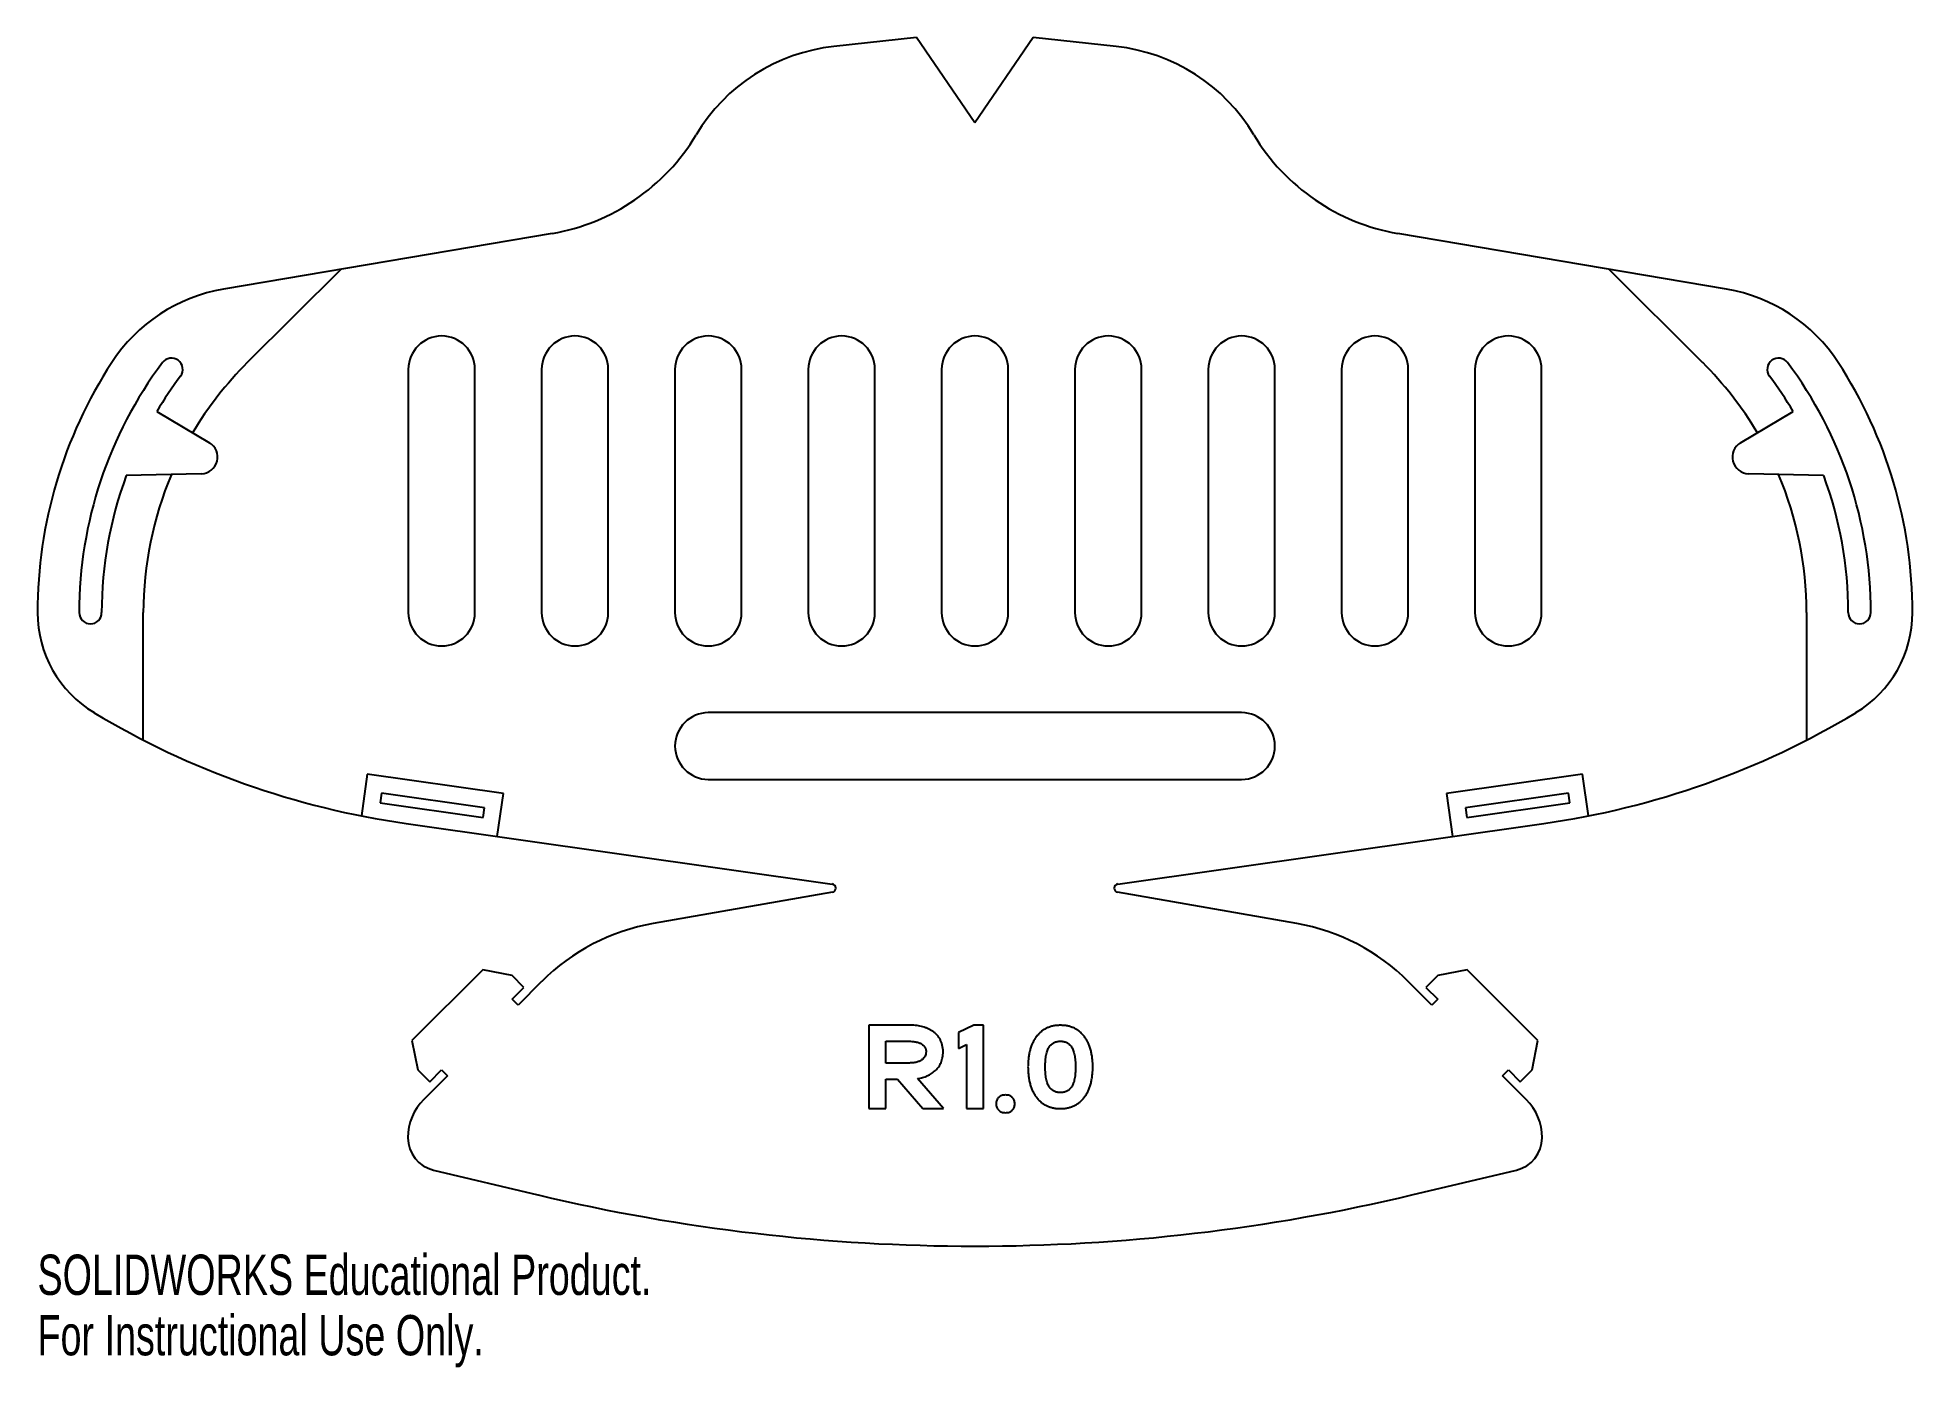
# Model space of a CAD drawing. Header units: millimetres. Extents: x -112 to 113, y -160 to 0.
import ezdxf

# ---------------------------------------------------------------- set-up
doc = ezdxf.new("R2010")
doc.units = ezdxf.units.MM
doc.styles.add('SLDTEXTSTYLE0', font='TXT', dxfattribs={"width": 0.7})

msp = doc.modelspace()

# ---------------------------------------------------------------- linework, layer by layer
at = {"color": 7, "linetype": 'Continuous', "lineweight": 25}
for p, q in [((-7, 0), (-16.94, -1.08)), ((0, -10.24), (-7, 0)), ((7, 0), (0, -10.24)), ((16.94, -1.08), (7, 0)), ((-50.74, -23.5), (-90.18, -30.19)), ((90.18, -30.19), (50.74, -23.5)), ((-87.32, -39), (-76.05, -27.79)), ((76.05, -27.79), (87.32, -39)), ((-68, -39.81), (-68, -69)), ((-60, -69), (-60, -39.81)), ((-52, -39.81), (-52, -69)), ((-44, -69), (-44, -39.81)), ((-36, -39.81), (-36, -69)), ((-28, -69), (-28, -39.81)), ((-20, -39.81), (-20, -69)), ((-12, -69), (-12, -39.81)), ((-4, -39.81), (-4, -69)), ((4, -69), (4, -39.81)), ((12, -39.81), (12, -69)), ((20, -69), (20, -39.81)), ((28, -39.81), (28, -69)), ((36, -69), (36, -39.81)), ((44, -39.81), (44, -69)), ((52, -69), (52, -39.81)), ((60, -39.81), (60, -69)), ((68, -69), (68, -39.81)), ((-98.18, -44.87), (-91.87, -48.61)), ((91.87, -48.61), (98.18, -44.87)), ((-92.85, -52.33), (-101.84, -52.54)), ((101.84, -52.54), (92.85, -52.33)), ((-99.8, -84.29), (-99.8, -69)), ((99.8, -69), (99.8, -84.29)), ((32, -81), (-32, -81)), ((-72.92, -88.38), (-73.63, -93.38)), ((-56.58, -90.7), (-72.92, -88.38)), ((-32, -89), (32, -89)), ((72.92, -88.38), (56.58, -90.7)), ((73.63, -93.38), (72.92, -88.38)), ((-71.22, -90.64), (-71.39, -91.83)), ((-71.39, -91.83), (-59.01, -93.59)), ((-58.85, -92.4), (-71.22, -90.64)), ((-57.32, -95.85), (-56.58, -90.7)), ((56.58, -90.7), (57.32, -95.85)), ((71.22, -90.64), (58.85, -92.4)), ((59.01, -93.59), (71.39, -91.83)), ((71.39, -91.83), (71.22, -90.64)), ((-68.27, -94.29), (-17.13, -101.56)), ((-59.01, -93.59), (-58.85, -92.4)), ((17.13, -101.56), (68.27, -94.29)), ((58.85, -92.4), (59.01, -93.59)), ((-17.11, -102.54), (-38.63, -106.3)), ((38.63, -106.3), (17.11, -102.54)), ((-59.07, -111.84), (-67.56, -120.33)), ((-55.54, -112.55), (-59.07, -111.84)), ((59.07, -111.84), (55.54, -112.55)), ((67.56, -120.33), (59.07, -111.84)), ((-54.12, -113.96), (-55.54, -112.55)), ((-55.54, -115.38), (-54.12, -113.96)), ((-52, -113.25), (-54.83, -116.08)), ((54.83, -116.08), (52, -113.25)), ((55.54, -112.55), (54.12, -113.96)), ((54.12, -113.96), (55.54, -115.38)), ((-54.83, -116.08), (-55.54, -115.38)), ((55.54, -115.38), (54.83, -116.08)), ((-12.75, -118.5), (-12.75, -128.5)), ((-7.7, -118.5), (-12.75, -118.5)), ((-0.14, -118.5), (-1.99, -119.36)), ((1.04, -118.5), (-0.14, -118.5)), ((1.04, -128.5), (1.04, -118.5)), ((10.25, -118.5), (10.25, -118.5)), ((-67.56, -120.33), (-66.85, -123.86)), ((-10.68, -120.42), (-8.02, -120.42)), ((-10.68, -123.04), (-10.68, -120.42)), ((-1.99, -119.36), (-1.99, -121.28)), ((-1.99, -121.28), (-1.02, -120.83)), ((-1.02, -120.83), (-1.02, -128.5)), ((66.85, -123.86), (67.56, -120.33)), ((-8.02, -123.04), (-10.68, -123.04)), ((-8.02, -123.04), (-8.02, -123.04)), ((-66.85, -123.86), (-65.43, -125.28)), ((-63.31, -124.57), (-66.14, -127.4)), ((-65.43, -125.28), (-64.02, -123.86)), ((-64.02, -123.86), (-63.31, -124.57)), ((-10.68, -124.96), (-9.3, -124.96)), ((-10.68, -128.5), (-10.68, -124.96)), ((-9.3, -124.96), (-6.24, -128.5)), ((-3.79, -128.5), (-6.9, -124.91)), ((63.31, -124.57), (64.02, -123.86)), ((66.14, -127.4), (63.31, -124.57)), ((64.02, -123.86), (65.43, -125.28)), ((65.43, -125.28), (66.85, -123.86)), ((4.78, -127.93), (4.78, -127.93)), ((10.25, -126.58), (10.25, -126.58)), ((-12.75, -128.5), (-10.68, -128.5)), ((-6.24, -128.5), (-3.79, -128.5)), ((-1.02, -128.5), (1.04, -128.5)), ((-64.97, -135.89), (-52.44, -138.86)), ((52.44, -138.86), (64.97, -135.89))]:
    msp.add_line(p, q, dxfattribs=at)
for centre, radius, start, end in [((-14.57, -22.95), 22, 96.1816, 149.1565), ((14.57, -22.95), 22, 30.8435, 83.8184), ((-54.93, 1.15), 25, 279.6292, 329.1565), ((54.93, 1.15), 25, 210.8435, 260.3708), ((-86.83, -49.91), 20, 99.6292, 146.9443), ((86.83, -49.91), 20, 33.0557, 80.3708), ((-64, -39.81), 4, 0, 180), ((-48, -39.81), 4, 0, 180), ((-32, -39.81), 4, 0, 180), ((-16, -39.81), 4, 0, 180), ((0, -39.81), 4, 0, 180), ((16, -39.81), 4, 0, 180), ((32, -39.81), 4, 0, 180), ((48, -39.81), 4, 0, 180), ((64, -39.81), 4, 0, 180), ((-57.5, -69), 55, 146.9443, 180), ((-57.5, -69), 50, 143.1301, 180), ((-96.42, -39.81), 1.35, 323.1301, 143.1301), ((-57.5, -69), 42.3, 134.8285, 149.3281), ((57.5, -69), 42.3, 30.6719, 45.1715), ((96.42, -39.81), 1.35, 36.8699, 216.8699), ((57.5, -69), 50, 0, 36.8699), ((57.5, -69), 55, 0, 33.0557), ((-57.5, -69), 47.3, 143.1301, 149.3281), ((57.5, -69), 47.3, 30.6719, 36.8699), ((-92.89, -50.33), 2, 271.3303, 59.3281), ((92.89, -50.33), 2, 120.6719, 268.6697), ((-57.5, -69), 47.3, 159.6383, 180), ((-57.5, -69), 42.3, 156.9176, 180), ((57.5, -69), 42.3, 0, 23.0824), ((57.5, -69), 47.3, 0, 20.3617), ((-98.5, -69), 14, 180, 238.9973), ((-106.15, -69), 1.35, 180, 0), ((-64, -69), 4, 180, 0), ((-48, -69), 4, 180, 0), ((-32, -69), 4, 180, 0), ((-16, -69), 4, 180, 0), ((0, -69), 4, 180, 0), ((16, -69), 4, 180, 0), ((32, -69), 4, 180, 0), ((48, -69), 4, 180, 0), ((64, -69), 4, 180, 0), ((106.15, -69), 1.35, 180, 0), ((98.5, -69), 14, 301.0027, 0), ((-54.2, 4.71), 100, 238.9973, 261.9157), ((-32, -85), 4, 90, 270), ((32, -85), 4, 270, 90), ((54.2, 4.71), 100, 278.0843, 301.0027), ((-17.2, -102.05), 0.5, 279.9157, 81.9157), ((17.2, -102.05), 0.5, 98.0843, 260.0843), ((-34.32, -130.93), 25, 99.9157, 135.0024), ((34.32, -130.93), 25, 44.9976, 80.0843), ((-61.55, -131.99), 6.5, 135.0024, 180), ((61.55, -131.99), 6.5, 0, 44.9976), ((-64.05, -131.99), 4, 180, 256.6443), ((64.05, -131.99), 4, 283.3557, 0), ((0, 82), 227, 256.6443, 283.3557)]:
    msp.add_arc(centre, radius, start, end, dxfattribs=at)
for points, knots in [([(-3.83, -121.68), (-3.83, -121.54), (-3.85, -121.28), (-3.91, -120.91), (-4.02, -120.56), (-4.15, -120.24), (-4.32, -119.95), (-4.52, -119.69), (-4.76, -119.45), (-5.03, -119.25), (-5.32, -119.07), (-5.62, -118.92), (-5.94, -118.79), (-6.27, -118.68), (-6.61, -118.6), (-6.96, -118.54), (-7.33, -118.5), (-7.57, -118.5), (-7.7, -118.5)], [0, 0, 0, 0, 0.071197, 0.138249, 0.202006, 0.263059, 0.322451, 0.380616, 0.439739, 0.499695, 0.560483, 0.621222, 0.681742, 0.743009, 0.805132, 0.868362, 0.933499, 1, 1, 1, 1]), ([(10.25, -118.5), (10.11, -118.51), (9.82, -118.52), (9.41, -118.57), (9.02, -118.68), (8.65, -118.82), (8.31, -119), (7.99, -119.22), (7.7, -119.49), (7.42, -119.79), (7.17, -120.12), (6.96, -120.5), (6.78, -120.91), (6.63, -121.36), (6.51, -121.84), (6.43, -122.36), (6.37, -122.92), (6.36, -123.3), (6.36, -123.5)], [0, 0, 0, 0, 0.060635, 0.11876, 0.174649, 0.229074, 0.283269, 0.337372, 0.392452, 0.449087, 0.507514, 0.567819, 0.630399, 0.696147, 0.765591, 0.839235, 0.917351, 1, 1, 1, 1]), ([(14.14, -123.5), (14.13, -123.3), (14.12, -122.92), (14.07, -122.36), (13.98, -121.84), (13.87, -121.36), (13.72, -120.91), (13.54, -120.5), (13.32, -120.12), (13.08, -119.79), (12.8, -119.49), (12.51, -119.22), (12.19, -119), (11.84, -118.82), (11.48, -118.68), (11.09, -118.57), (10.68, -118.52), (10.39, -118.51), (10.25, -118.5)], [0, 0, 0, 0, 0.0826494, 0.1608089, 0.2344114, 0.3038664, 0.369624, 0.4322138, 0.4925284, 0.5509642, 0.6076075, 0.6626967, 0.7168079, 0.7707268, 0.8254605, 0.8813585, 0.9394921, 1, 1, 1, 1]), ([(-8.02, -120.42), (-7.92, -120.42), (-7.74, -120.43), (-7.47, -120.45), (-7.23, -120.47), (-7.01, -120.52), (-6.8, -120.57), (-6.63, -120.63), (-6.47, -120.7), (-6.34, -120.79), (-6.23, -120.88), (-6.13, -120.98), (-6.05, -121.08), (-5.98, -121.2), (-5.93, -121.32), (-5.9, -121.44), (-5.87, -121.57), (-5.87, -121.66), (-5.87, -121.71)], [0, 0, 0, 0, 0.101475, 0.196369, 0.283524, 0.363235, 0.436472, 0.503063, 0.563659, 0.619118, 0.67074, 0.719794, 0.767465, 0.813232, 0.859, 0.904738, 0.951027, 1, 1, 1, 1]), ([(8.42, -123.5), (8.42, -123.36), (8.43, -123.1), (8.45, -122.73), (8.49, -122.38), (8.54, -122.06), (8.61, -121.78), (8.69, -121.52), (8.79, -121.3), (8.91, -121.1), (9.03, -120.94), (9.17, -120.8), (9.32, -120.67), (9.49, -120.58), (9.66, -120.5), (9.85, -120.45), (10.04, -120.42), (10.18, -120.42), (10.25, -120.42)], [0, 0, 0, 0, 0.101011, 0.194263, 0.279908, 0.35928, 0.431108, 0.497311, 0.557508, 0.61219, 0.663593, 0.712135, 0.759361, 0.806161, 0.852423, 0.899648, 0.948912, 1, 1, 1, 1]), ([(10.25, -120.42), (10.32, -120.42), (10.45, -120.42), (10.65, -120.45), (10.84, -120.5), (11.01, -120.58), (11.17, -120.68), (11.32, -120.8), (11.46, -120.94), (11.59, -121.1), (11.7, -121.3), (11.8, -121.52), (11.88, -121.78), (11.95, -122.06), (12, -122.38), (12.04, -122.73), (12.07, -123.1), (12.07, -123.36), (12.07, -123.5)], [0, 0, 0, 0, 0.051104, 0.100383, 0.147623, 0.193899, 0.240226, 0.287466, 0.336024, 0.387443, 0.442142, 0.502357, 0.568758, 0.640608, 0.720005, 0.805677, 0.898958, 1, 1, 1, 1]), ([(-5.87, -121.71), (-5.88, -121.79), (-5.88, -121.96), (-5.97, -122.21), (-6.13, -122.43), (-6.3, -122.6), (-6.47, -122.72), (-6.63, -122.8), (-6.8, -122.87), (-7, -122.93), (-7.23, -122.98), (-7.47, -123.01), (-7.74, -123.03), (-7.92, -123.04), (-8.02, -123.04)], [0, 0, 0, 0, 0.089829, 0.178566, 0.273528, 0.377047, 0.434151, 0.495627, 0.563134, 0.636752, 0.716503, 0.803569, 0.898259, 1, 1, 1, 1]), ([(-6.9, -124.91), (-6.8, -124.9), (-6.59, -124.86), (-6.29, -124.78), (-6, -124.69), (-5.72, -124.58), (-5.46, -124.44), (-5.2, -124.29), (-4.96, -124.11), (-4.74, -123.92), (-4.53, -123.71), (-4.35, -123.48), (-4.19, -123.23), (-4.07, -122.96), (-3.96, -122.66), (-3.89, -122.35), (-3.84, -122.02), (-3.83, -121.79), (-3.83, -121.68)], [0, 0, 0, 0, 0.0648592, 0.1285002, 0.1904761, 0.2517135, 0.3121688, 0.3717694, 0.4317433, 0.4924712, 0.5526691, 0.6119883, 0.6718325, 0.732925, 0.7957912, 0.8606848, 0.9287509, 1, 1, 1, 1]), ([(6.36, -123.5), (6.36, -123.7), (6.37, -124.08), (6.43, -124.64), (6.51, -125.16), (6.63, -125.64), (6.78, -126.09), (6.96, -126.5), (7.17, -126.88), (7.42, -127.22), (7.69, -127.52), (7.99, -127.78), (8.31, -128), (8.65, -128.18), (9.02, -128.32), (9.41, -128.43), (9.82, -128.49), (10.1, -128.5), (10.25, -128.5)], [0, 0, 0, 0, 0.0829625, 0.1607522, 0.2343896, 0.303828, 0.3698744, 0.4324492, 0.4927494, 0.5511711, 0.6078008, 0.6626635, 0.7169436, 0.7711333, 0.8255539, 0.8813562, 0.9395229, 1, 1, 1, 1]), ([(10.25, -126.58), (10.18, -126.58), (10.04, -126.58), (9.85, -126.55), (9.66, -126.5), (9.49, -126.42), (9.32, -126.33), (9.17, -126.21), (9.03, -126.06), (8.91, -125.9), (8.79, -125.7), (8.69, -125.48), (8.61, -125.22), (8.54, -124.94), (8.49, -124.62), (8.45, -124.28), (8.43, -123.9), (8.42, -123.64), (8.42, -123.5)], [0, 0, 0, 0, 0.051263, 0.100582, 0.147629, 0.193866, 0.240642, 0.287842, 0.336766, 0.388141, 0.442794, 0.502959, 0.569128, 0.641468, 0.72024, 0.805839, 0.899042, 1, 1, 1, 1]), ([(12.07, -123.5), (12.07, -123.64), (12.07, -123.9), (12.04, -124.28), (12.01, -124.62), (11.95, -124.94), (11.89, -125.22), (11.8, -125.48), (11.7, -125.7), (11.59, -125.9), (11.46, -126.06), (11.32, -126.21), (11.17, -126.33), (11.01, -126.43), (10.84, -126.5), (10.65, -126.55), (10.45, -126.58), (10.32, -126.58), (10.25, -126.58)], [0, 0, 0, 0, 0.101011, 0.194263, 0.279908, 0.358721, 0.4311, 0.49748, 0.557677, 0.612359, 0.663762, 0.71271, 0.759936, 0.806249, 0.85251, 0.899582, 0.948927, 1, 1, 1, 1]), ([(10.25, -128.5), (10.39, -128.5), (10.68, -128.49), (11.09, -128.43), (11.48, -128.32), (11.84, -128.18), (12.19, -128), (12.51, -127.78), (12.8, -127.52), (13.08, -127.22), (13.32, -126.88), (13.54, -126.5), (13.72, -126.09), (13.87, -125.64), (13.98, -125.16), (14.07, -124.64), (14.12, -124.08), (14.13, -123.7), (14.14, -123.5)], [0, 0, 0, 0, 0.0604782, 0.1186459, 0.1744491, 0.2291705, 0.2830774, 0.3373584, 0.3922221, 0.4488528, 0.5072755, 0.5675767, 0.6301525, 0.6962001, 0.7656396, 0.8392257, 0.9170479, 1, 1, 1, 1]), ([(3.67, -126.87), (3.58, -126.87), (3.43, -126.88), (3.2, -126.93), (3.01, -127.02), (2.84, -127.15), (2.71, -127.3), (2.61, -127.49), (2.55, -127.7), (2.54, -127.85), (2.54, -127.93)], [0, 0, 0, 0, 0.141236, 0.269802, 0.391617, 0.508946, 0.62465, 0.742333, 0.865194, 1, 1, 1, 1]), ([(2.54, -127.93), (2.54, -128.01), (2.55, -128.16), (2.61, -128.37), (2.71, -128.55), (2.84, -128.71), (3.01, -128.84), (3.2, -128.93), (3.43, -128.98), (3.58, -128.99), (3.67, -128.99)], [0, 0, 0, 0, 0.13492, 0.257885, 0.374506, 0.490308, 0.607736, 0.729654, 0.858644, 1, 1, 1, 1]), ([(4.78, -127.93), (4.77, -127.85), (4.76, -127.7), (4.71, -127.49), (4.61, -127.31), (4.48, -127.15), (4.32, -127.02), (4.13, -126.93), (3.9, -126.88), (3.75, -126.87), (3.67, -126.87)], [0, 0, 0, 0, 0.134523, 0.257837, 0.375671, 0.491275, 0.608318, 0.729727, 0.857843, 1, 1, 1, 1]), ([(3.67, -128.99), (3.75, -128.99), (3.9, -128.98), (4.12, -128.93), (4.32, -128.84), (4.48, -128.71), (4.61, -128.55), (4.71, -128.37), (4.76, -128.16), (4.77, -128.01), (4.78, -127.93)], [0, 0, 0, 0, 0.14213, 0.270544, 0.391931, 0.508952, 0.624534, 0.741173, 0.864464, 1, 1, 1, 1])]:
    msp.add_open_spline(points, degree=3, knots=knots, dxfattribs=at)

# ---------------------------------------------------------------- texts
at = {"color": 7, "linetype": 'Continuous', "char_height": 4.8336, "attachment_point": 1, "style": 'SLDTEXTSTYLE0'}
for s, insert in [('SOLIDWORKS Educational Product.', (-112.5, -146.02)), ('For Instructional Use Only.', (-112.5, -153.27))]:
    msp.add_mtext(s, dxfattribs=dict(at, insert=insert))

doc.saveas('drawing.dxf')
